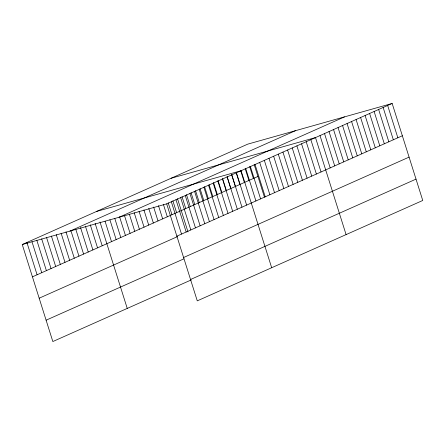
<?xml version="1.0" encoding="UTF-8"?>
<svg xmlns="http://www.w3.org/2000/svg" width="445" height="445" viewBox="0 0 445 445"><rect width="100%" height="100%" fill="white"/><g stroke="black" fill="none" stroke-linecap="round" stroke-linejoin="round"><path stroke-width="0.67" d="M191.194 279.944L52.838 341.543L22.25 244.528L247.732 144.141L392.162 103.457L422.75 200.472L197.268 300.859L166.68 203.849L392.162 103.457M69.91 231.105L295.397 130.713M119.015 217.271L344.502 116.885M32.441 276.846L257.922 176.454M176.865 236.162L402.352 135.77M39.171 298.195L177.527 236.595M183.601 257.51L409.083 157.124M46.108 320.194L183.88 258.851M190.532 279.51L416.019 179.118M171.069 178.273L315.499 137.588L346.088 234.604M96.66 211.403L241.09 170.719L271.678 267.729M22.25 244.528L166.68 203.849M387.651 105.465L397.841 137.778M383.145 107.473L393.33 139.786M378.634 109.481L388.824 141.794M374.123 111.489L384.313 143.802M369.611 113.497L379.802 145.81M365.106 115.505L375.291 147.818M360.595 117.513L370.785 149.826M356.083 119.521L366.274 151.834M351.578 121.529L361.763 153.842M347.067 123.538L357.252 155.85M342.555 125.546L352.746 157.858M338.044 127.554L348.235 159.866M333.539 129.556L343.724 161.874M329.027 131.564L339.218 163.882M324.516 133.572L334.707 165.89M320.005 135.58L330.196 167.898M310.849 139.663L321.034 171.976M306.199 141.733L316.384 174.045M301.549 143.802L311.734 176.114M296.893 145.871L307.083 178.184M292.243 147.94L302.433 180.258M287.592 150.015L297.783 182.328M282.942 152.084L293.133 184.397M278.292 154.154L288.482 186.466M273.642 156.223L283.832 188.541M268.991 158.298L279.182 190.61M264.341 160.367L274.532 192.679M259.691 162.436L269.881 194.749M255.041 164.505L265.231 196.818M254.178 164.583L264.447 197.157M250.39 166.58L260.581 198.893M249.667 166.591L253.411 178.462M245.74 168.649L255.925 200.962M245.162 168.599L248.905 180.47M240.65 170.607L244.394 182.478M236.44 172.788L246.625 205.101M236.139 172.615L239.883 184.486M231.789 174.857L241.974 207.175M231.628 174.624L235.372 186.494M227.122 176.632L230.866 188.502M227.139 176.932L237.324 209.245M222.611 178.64L226.355 190.51M222.483 179.001L232.674 211.314M218.1 180.648L221.844 192.518M217.833 181.071L228.024 213.383M213.594 182.656L217.332 194.526M213.183 183.14L223.373 215.458M209.083 184.664L212.827 196.534M208.533 185.215L218.723 217.527M204.572 186.672L208.316 198.542M203.882 187.284L214.073 219.596M200.061 188.68L203.804 200.55M199.232 189.353L209.423 221.666M195.555 190.688L199.299 202.558M194.582 191.422L204.772 223.735M191.044 192.696L194.788 204.566M189.932 193.492L200.122 225.81M186.533 194.699L190.276 206.569M185.281 195.566L195.472 227.879M182.022 196.707L185.765 208.577M180.631 197.636L190.822 229.948M177.516 198.715L187.99 231.94M175.981 199.705L186.171 232.017M172.866 200.79L176.609 212.66M171.331 201.774L181.516 234.092M168.216 202.859L171.954 214.729M163.354 204.266L167.303 216.798M158.498 205.679L162.653 218.868M153.636 207.092L158.003 220.942M148.78 208.505L153.353 223.012M143.919 209.912L148.702 225.081M139.062 211.325L144.052 227.15M134.206 212.738L139.402 229.22M129.345 214.145L134.752 231.294M124.489 215.558L130.101 233.364M119.627 216.971L125.451 235.433M114.771 218.378L120.801 237.502M109.909 219.791L116.151 239.577M105.053 221.204L111.5 241.646M99.986 221.955L127.248 308.413M95.13 223.362L102.2 245.785M90.268 224.775L97.55 247.854M85.412 226.188L92.894 249.929M80.551 227.595L88.243 251.998M75.9 229.67L83.593 254.067M70.833 230.421L78.943 256.136M65.977 231.828L74.293 258.211M61.121 233.241L69.642 260.281M56.259 234.654L64.992 262.35M51.403 236.061L60.342 264.419M46.541 237.474L55.692 266.494M41.685 238.887L51.042 268.563M36.824 240.294L46.391 270.632M31.968 241.707L41.741 272.702M26.9 242.458L37.091 274.771"/></g></svg>
